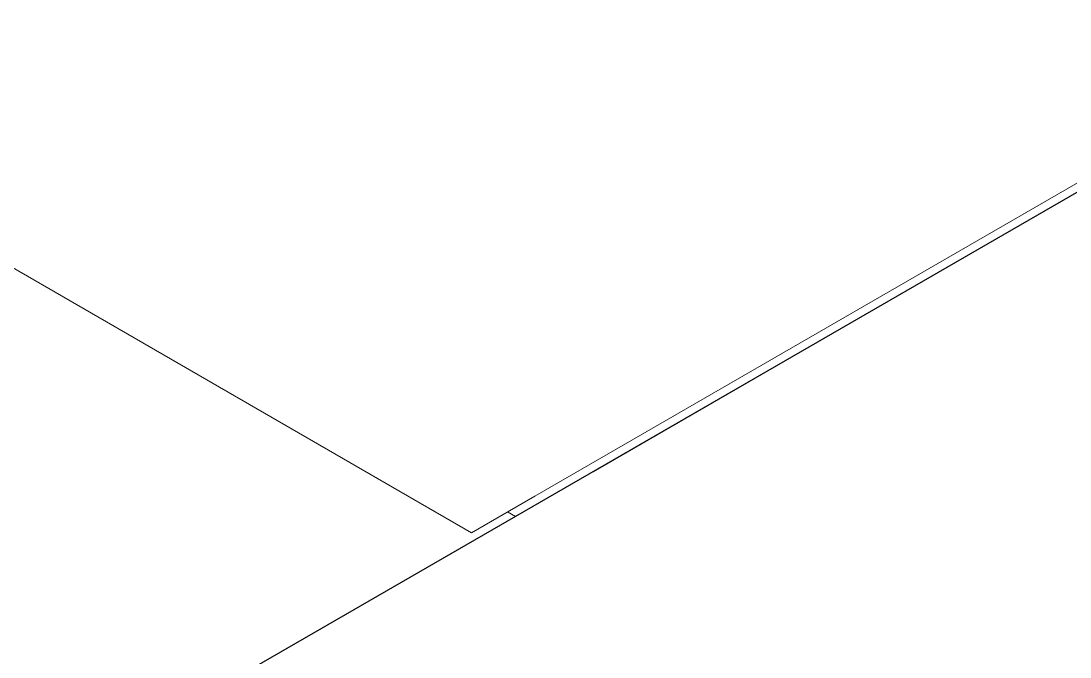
# Model space of a CAD drawing. Header units: millimetres. Extents: x 474.7 to 528.3, y 13.1 to 23.5.
# Drawn here: x 482.65469 to 482.68375, y 14.73645 to 14.75406 of the extents above; entities that cross this region are included whole.
import ezdxf

# ---------------------------------------------------------------- set-up
doc = ezdxf.new("R2010")
doc.units = ezdxf.units.MM
doc.header["$LTSCALE"] = 2.5
doc.layers.add('I-ARQ', color=8, linetype='Continuous')

msp = doc.modelspace()

# ---------------------------------------------------------------- linework, layer by layer
at = {"layer": 'I-ARQ', "extrusion": (0, 0.816497, 0.57735)}
msp.add_line((482.179623, 14.458149, 11.460403), (483.035222, 14.952129, 10.761809), dxfattribs=at)
at = {"layer": 'I-ARQ', "lineweight": 5}
for points in [[(482.638204, 14.752649, 11.043916), (482.638204, 14.752649, 11.043916), (482.655914, 14.762875, 11.029456), (482.655914, 14.762875, 11.029456)], [(482.695723, 14.756375, 11.038648), (482.695723, 14.756375, 11.038648), (482.66892, 14.7409, 11.060533), (482.66892, 14.7409, 11.060533)], [(482.694951, 14.755674, 11.039639), (482.694951, 14.755674, 11.039639), (482.681669, 14.748005, 11.050484), (482.681669, 14.748005, 11.050484)], [(482.643335, 14.753654, 11.042496), (482.643335, 14.753654, 11.042496), (482.667173, 14.739891, 11.061959), (482.667173, 14.739891, 11.061959)], [(482.681669, 14.748005, 11.050484), (482.681669, 14.748005, 11.050484), (482.668386, 14.740336, 11.06133), (482.668386, 14.740336, 11.06133)], [(482.670539, 14.741579, 11.059572), (482.670539, 14.741579, 11.059572), (482.676382, 14.744953, 11.054801), (482.676382, 14.744953, 11.054801)], [(482.66892, 14.7409, 11.060533), (482.66892, 14.7409, 11.060533), (482.667173, 14.739891, 11.061959), (482.667173, 14.739891, 11.061959)], [(482.668386, 14.740336, 11.06133), (482.668386, 14.740336, 11.06133), (482.668164, 14.740464, 11.061149), (482.668164, 14.740464, 11.061149)]]:
    msp.add_open_spline(points, degree=3, dxfattribs=at)

doc.saveas('drawing.dxf')
